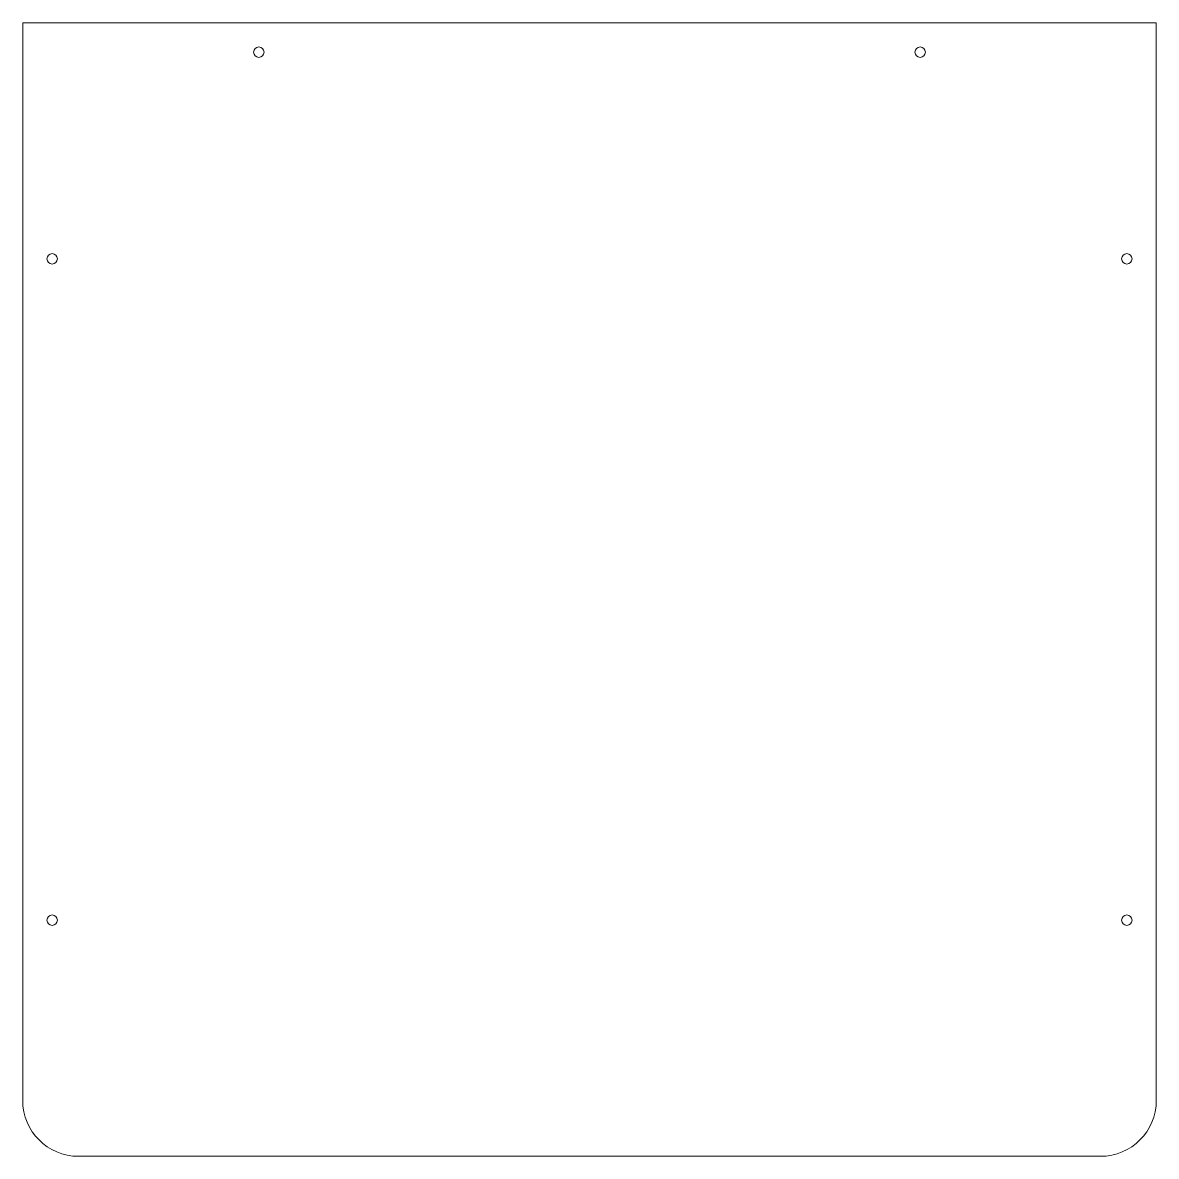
# Model space of a CAD drawing. Header units: inches. Extents: x -12 to 12, y -12 to 12.
import ezdxf

# ---------------------------------------------------------------- set-up
doc = ezdxf.new("R2010")
doc.units = ezdxf.units.IN
doc.header["$MEASUREMENT"] = 0

msp = doc.modelspace()

# ---------------------------------------------------------------- linework, layer by layer
at = {"color": 7, "linetype": 'Continuous', "lineweight": 15}
for p, q in [((-12, 12), (-12, -10.819)), ((12, 12), (-12, 12)), ((12, -10.819), (12, 12)), ((-10.819, -12), (10.819, -12))]:
    msp.add_line(p, q, dxfattribs=at)
for centre in [(-7, 11.375), (7, 11.375), (-11.375, 7), (11.375, 7), (-11.375, -7), (11.375, -7)]:
    msp.add_circle(centre, 0.11, dxfattribs=at)
for centre, start, end in [((-10.819, -10.819), 180, 270), ((10.819, -10.819), 270, 0)]:
    msp.add_arc(centre, 1.181, start, end, dxfattribs=at)

doc.saveas('drawing.dxf')
